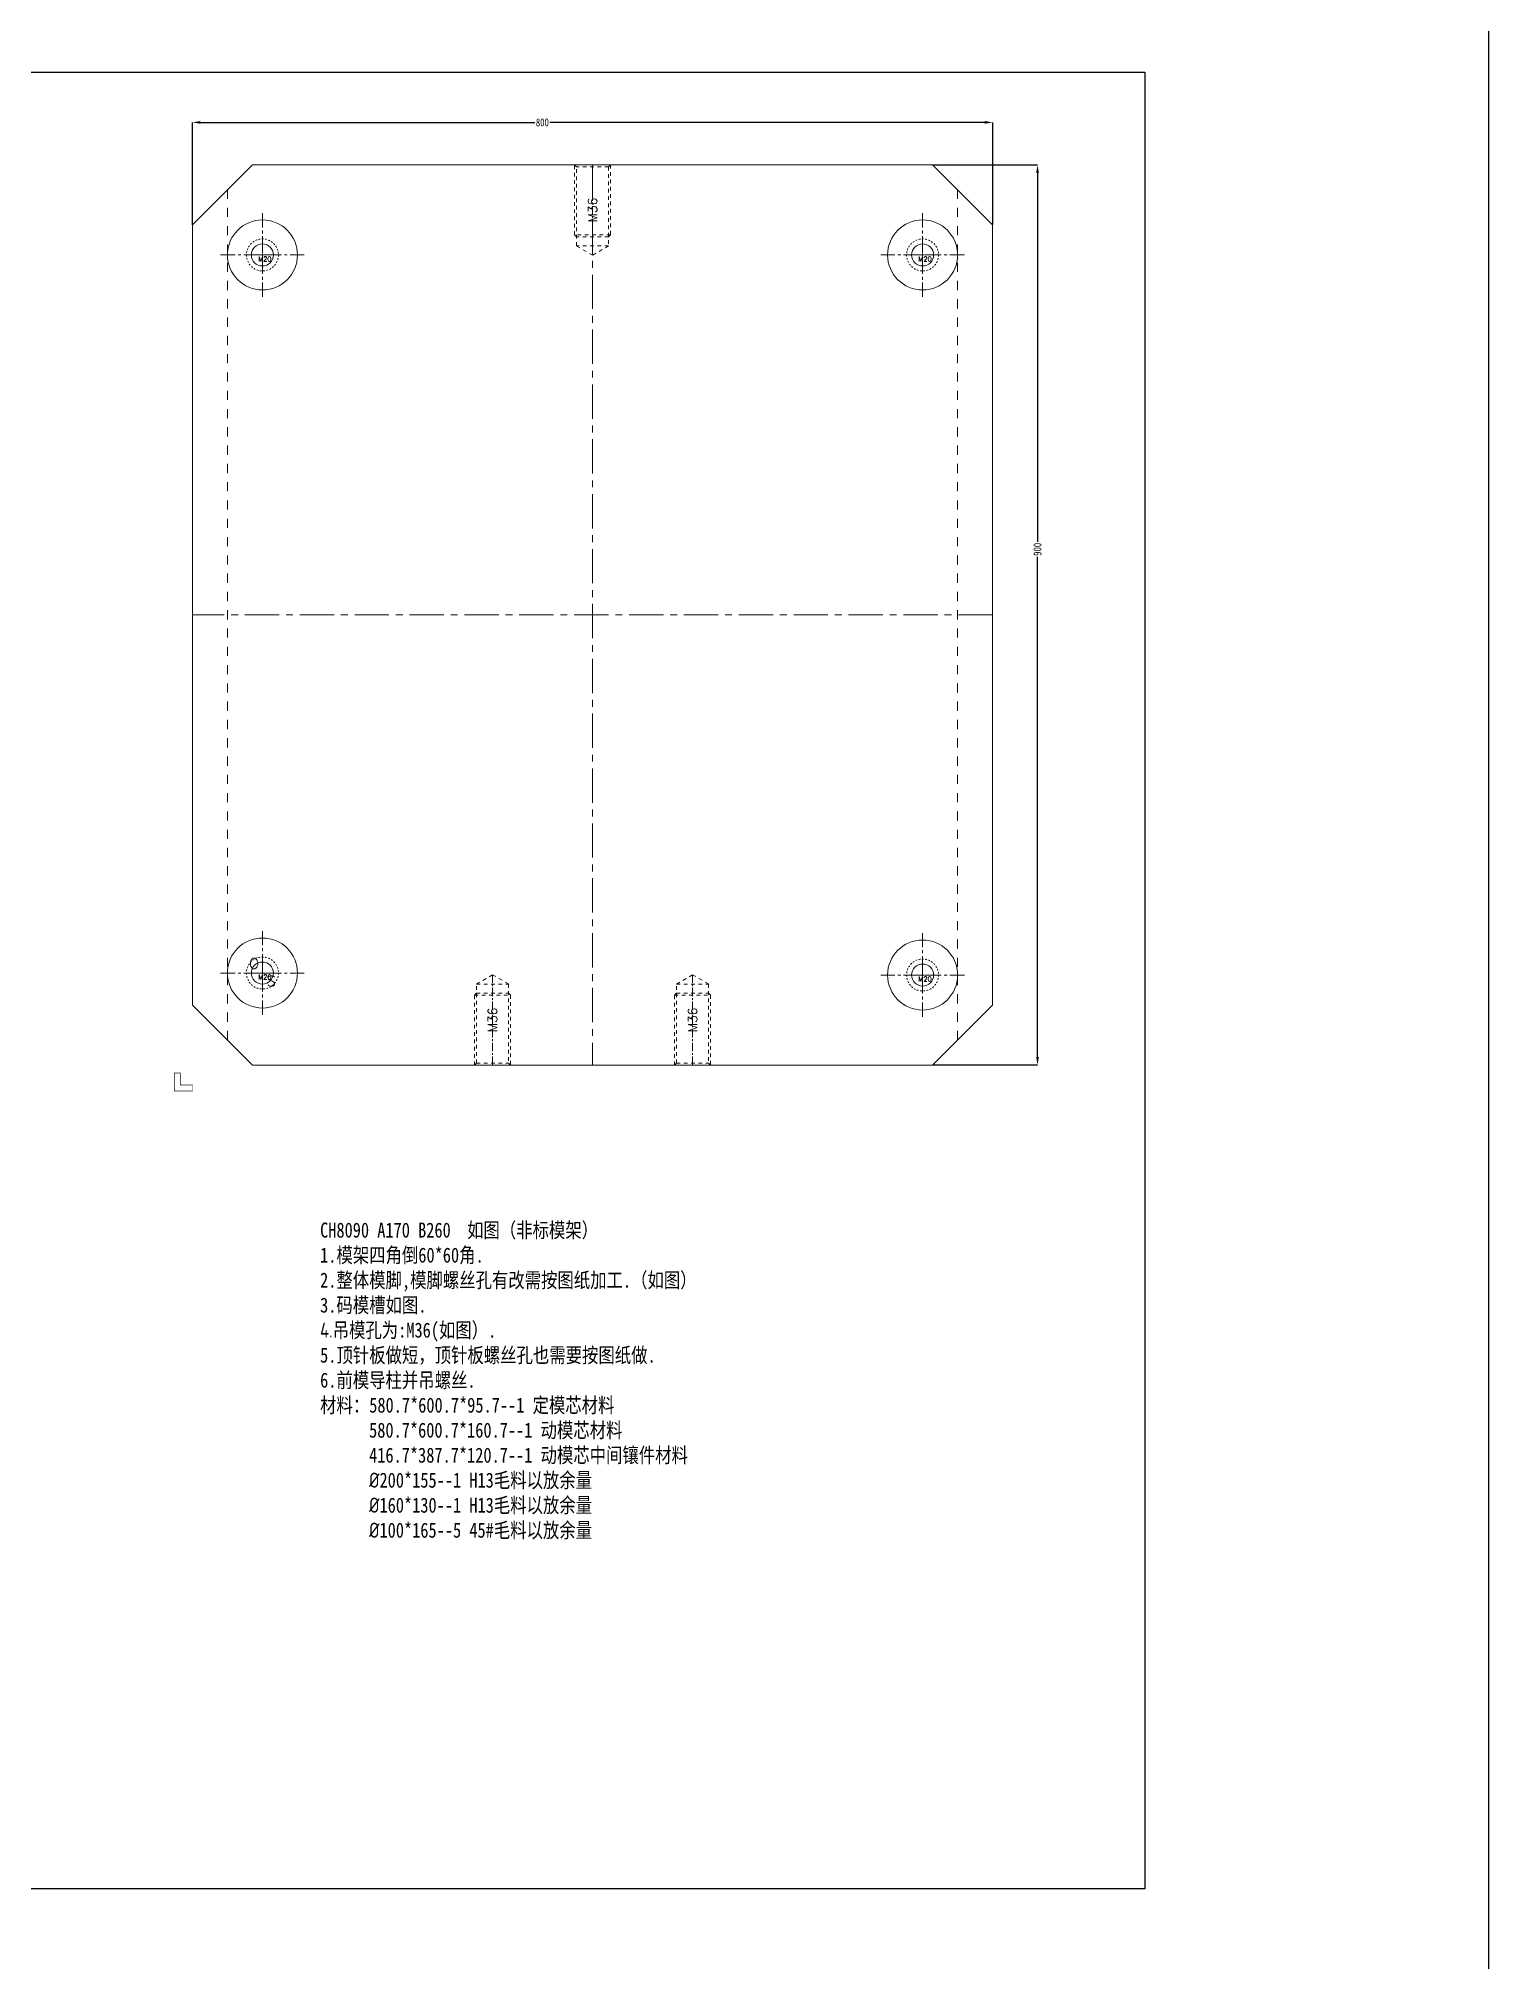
# Model space of a CAD drawing. Header units: millimetres. Extents: x -1265 to 1982, y -12197 to 1934.
# Drawn here: x 532 to 1982, y -2523 to -600 of the extents above; entities that cross this region are included whole.
import ezdxf
from ezdxf.enums import TextEntityAlignment as Align

# ---------------------------------------------------------------- set-up
doc = ezdxf.new("R2010")
doc.units = ezdxf.units.MM
doc.header["$LTSCALE"] = 16.335
doc.header["$PDMODE"] = 3
doc.header["$PDSIZE"] = 0.3125
doc.linetypes.add('CENTER', pattern=[0.6, 0.375, -0.075, 0.075, -0.075])
doc.linetypes.add('HIDDEN', pattern=[0.2, 0.1, -0.1])
doc.layers.get('0').update_dxf_attribs({"linetype": 'CONTINUOUS'})
doc.layers.get('Defpoints').update_dxf_attribs({"linetype": 'CONTINUOUS'})
doc.layers.add('moldbase', color=7, linetype='CONTINUOUS', lineweight=20)
doc.layers.add('screw', color=33, linetype='CONTINUOUS', lineweight=13)
doc.styles.add('ROMANC', font='romanc.shx', dxfattribs={"bigfont": 'gbcbig.shx'})
doc.styles.get("Standard").update_dxf_attribs({"font": 'txt', "width": 0.8})
doc.styles.add('TXT', font='txt.shx', dxfattribs={"bigfont": 'gbcbig.shx'})
doc.dimstyles.new('11', dxfattribs={"dimtxt": 8, "dimasz": 8, "dimexe": 0, "dimexo": 0, "dimgap": 0, "dimtad": 0, "dimdsep": 46, "dimtxsty": 'Standard', "dimcen": 0, "dimclrd": 4, "dimclre": 4, "dimclrt": 6, "dimazin": 0, "dimtp": 0.01, "dimtm": 0.01, "dimtfac": 1, "dimtofl": 0, "dimtmove": 0, "dimatfit": 3, "dimfxl": 0, "dimtolj": 1, "dimarcsym": 0})

# ---------------------------------------------------------------- blocks, each defined once
blk = doc.blocks.new('screw_m20_i')
at = {"layer": 'screw', "color": 1, "linetype": 'CENTER', "ltscale": 0.995164}
for p, q in [((-17.6, 0), (17.6, 0)), ((0, -17.6), (0, 17.6))]:
    blk.add_line(p, q, dxfattribs=at)
at = {"layer": 'screw', "color": 8, "linetype": 'HIDDEN', "ltscale": 0.995164}
blk.add_circle((0, 0), 16, dxfattribs=at)
at = {"layer": 'screw', "color": 33}
blk.add_circle((0, 0), 11, dxfattribs=at)
at = {"layer": 'screw', "color": 6, "style": 'TXT'}
blk.add_text('M20', height=4.8, dxfattribs=at).set_placement((-4.16, -6.4))
blk = doc.blocks.new('*D57')
at = {"color": 4, "lineweight": -2}
for p, q in [((686.2, -786.4), (686.2, -683.9)), ((694.2, -683.9), (1028.5, -683.9)), ((1478.2, -683.9), (1043.5, -683.9)), ((1486.2, -786.4), (1486.2, -683.9))]:
    blk.add_line(p, q, dxfattribs=at)
at = {"color": 4}
for points in [[(694.2, -682.5), (694.2, -685.2), (686.2, -683.9)], [(1478.2, -682.5), (1478.2, -685.2), (1486.2, -683.9)]]:
    blk.add_solid(points, dxfattribs=at)
at = {"layer": 'Defpoints', "color": 0}
for p in [(686.2, -683.9), (686.2, -786.4), (1486.2, -786.4)]:
    blk.add_point(p, dxfattribs=at)
at = {"color": 6, "insert": (1036, -683.9), "char_height": 8, "attachment_point": 5}
blk.add_mtext('\\A1;800', dxfattribs=at)
blk = doc.blocks.new('*D58')
at = {"color": 4, "lineweight": -2}
for p, q in [((1426.2, -726.4), (1531, -726.4)), ((1531, -734.4), (1531, -1103.3)), ((1531, -1618.4), (1531, -1118.2)), ((1426.2, -1626.4), (1531, -1626.4))]:
    blk.add_line(p, q, dxfattribs=at)
at = {"color": 4}
for points in [[(1529.7, -734.4), (1532.4, -734.4), (1531, -726.4)], [(1529.7, -1618.4), (1532.4, -1618.4), (1531, -1626.4)]]:
    blk.add_solid(points, dxfattribs=at)
at = {"layer": 'Defpoints', "color": 0}
for p in [(1426.2, -726.4), (1426.2, -1626.4), (1531, -1626.4)]:
    blk.add_point(p, dxfattribs=at)
at = {"color": 6, "insert": (1531, -1110.8), "char_height": 8, "attachment_point": 5, "rotation": 90}
blk.add_mtext('\\A1;900', dxfattribs=at)

msp = doc.modelspace()

# ---------------------------------------------------------------- linework, layer by layer
for points in [[(-1264.956, 1933.526), (1981.912, 1933.526), (1981.912, -12196.608), (-1264.956, -12196.608)], [(-487.536, -633.624), (1638.286, -633.624), (1638.286, -2450.275), (-487.536, -2450.275)]]:
    msp.add_lwpolyline(points, close=True)
at = {"layer": 'moldbase'}
for p, q in [((686.154, -786.434), (746.154, -726.434)), ((1426.154, -726.434), (746.154, -726.434)), ((1426.154, -726.434), (1486.154, -786.434)), ((686.154, -786.434), (686.154, -1566.434)), ((1486.154, -786.434), (1486.154, -1566.434)), ((686.154, -1566.434), (746.154, -1626.434)), ((1486.154, -1566.434), (1426.154, -1626.434)), ((1426.154, -1626.434), (746.154, -1626.434))]:
    msp.add_line(p, q, dxfattribs=at)
at = {"layer": 'moldbase', "color": 1, "linetype": 'CENTER', "ltscale": 5.597796}
for p, q in [((1086.154, -726.434), (1086.154, -1626.434)), ((1486.154, -1176.434), (686.154, -1176.434))]:
    msp.add_line(p, q, dxfattribs=at)
at = {"layer": 'moldbase', "color": 8, "linetype": 'HIDDEN', "ltscale": 5.597796}
for p, q in [((721.154, -1601.434), (721.154, -751.434)), ((1451.154, -1601.434), (1451.154, -751.434))]:
    msp.add_line(p, q, dxfattribs=at)
at = {"layer": 'moldbase', "color": 1, "linetype": 'CENTER', "ltscale": 2.363514}
for p, q in [((756.154, -774.634), (756.154, -858.234)), ((1416.154, -774.634), (1416.154, -858.234)), ((714.354, -816.434), (797.954, -816.434)), ((1457.954, -816.434), (1374.354, -816.434)), ((756.154, -1576.234), (756.154, -1492.634)), ((1416.154, -1578.234), (1416.154, -1494.634)), ((714.354, -1534.434), (797.954, -1534.434)), ((1457.954, -1536.434), (1374.354, -1536.434))]:
    msp.add_line(p, q, dxfattribs=at)
at = {"layer": 'moldbase', "const_width": 0.5}
msp.add_lwpolyline([(686.154, -1646.434), (674.154, -1646.434), (674.154, -1634.434), (668.154, -1634.434), (668.154, -1652.434), (686.154, -1652.434), (686.154, -1646.434)], dxfattribs=at)
at = {"layer": 'moldbase'}
for centre in [(756.154, -816.434), (1416.154, -816.434), (756.154, -1534.434), (1416.154, -1536.434)]:
    msp.add_circle(centre, 35, dxfattribs=at)
at = {"layer": 'screw', "color": 92, "linetype": 'HIDDEN', "ltscale": 2.239118}
for p, q in [((1068.154, -796.434), (1068.154, -726.434)), ((1104.154, -726.434), (1104.154, -796.434)), ((1070.154, -798.434), (1068.154, -796.434)), ((1104.154, -796.434), (1068.154, -796.434)), ((1102.154, -798.434), (1070.154, -798.434)), ((1104.154, -796.434), (1102.154, -798.434)), ((968.154, -1556.434), (970.154, -1554.434)), ((968.154, -1626.434), (968.154, -1556.434)), ((968.154, -1556.434), (1004.154, -1556.434)), ((970.154, -1554.434), (1002.154, -1554.434)), ((1002.154, -1554.434), (1004.154, -1556.434)), ((1004.154, -1556.434), (1004.154, -1626.434)), ((1168.154, -1556.434), (1170.154, -1554.434)), ((1168.154, -1626.434), (1168.154, -1556.434)), ((1168.154, -1556.434), (1204.154, -1556.434)), ((1170.154, -1554.434), (1202.154, -1554.434)), ((1202.154, -1554.434), (1204.154, -1556.434)), ((1204.154, -1556.434), (1204.154, -1626.434))]:
    msp.add_line(p, q, dxfattribs=at)
at = {"layer": 'screw', "color": 8, "linetype": 'HIDDEN', "ltscale": 2.239118}
for p, q in [((1070.154, -728.434), (1068.154, -726.434)), ((1102.154, -728.434), (1070.154, -728.434)), ((1070.154, -807.434), (1070.154, -728.434)), ((1104.154, -726.434), (1102.154, -728.434)), ((1102.154, -728.434), (1102.154, -807.434)), ((1086.154, -816.671), (1070.154, -807.434)), ((1102.154, -807.434), (1070.154, -807.434)), ((1102.154, -807.434), (1086.154, -816.671)), ((970.154, -1545.434), (986.154, -1536.196)), ((986.154, -1536.196), (1002.154, -1545.434)), ((1170.154, -1545.434), (1186.154, -1536.196)), ((1186.154, -1536.196), (1202.154, -1545.434)), ((970.154, -1624.434), (970.154, -1545.434)), ((970.154, -1545.434), (1002.154, -1545.434)), ((1002.154, -1545.434), (1002.154, -1624.434)), ((1170.154, -1624.434), (1170.154, -1545.434)), ((1170.154, -1545.434), (1202.154, -1545.434)), ((1202.154, -1545.434), (1202.154, -1624.434)), ((968.154, -1626.434), (970.154, -1624.434)), ((970.154, -1624.434), (1002.154, -1624.434)), ((1002.154, -1624.434), (1004.154, -1626.434)), ((1168.154, -1626.434), (1170.154, -1624.434)), ((1170.154, -1624.434), (1202.154, -1624.434)), ((1202.154, -1624.434), (1204.154, -1626.434))]:
    msp.add_line(p, q, dxfattribs=at)
at = {"layer": 'screw', "color": 1, "linetype": 'CENTER', "ltscale": 1.399449}
for p, q in [((1086.154, -726.434), (1086.154, -816.671)), ((986.154, -1626.434), (986.154, -1536.196)), ((1186.154, -1626.434), (1186.154, -1536.196))]:
    msp.add_line(p, q, dxfattribs=at)

# ---------------------------------------------------------------- block references
at = {"layer": 'screw'}
for p in [(756.154, -816.434), (1416.154, -816.434), (756.154, -1534.434), (1416.154, -1536.434)]:
    msp.add_blockref('screw_m20_i', p, dxfattribs=at)

# ---------------------------------------------------------------- texts
at = {"insert": (813.801, -1783.982), "char_height": 8, "width": 564.27245, "attachment_point": 1}
msp.add_mtext('{\\fSimSun|b0|i0|c134|p2;\\H1.875x;CH8090 A170 B260  如图（非标模架）  \\C2;\\P\\C1;1.模架四角倒60*60角.\\P2.整体模脚,模脚螺丝孔有改需按图纸加工.（如图）\\P3.码模槽如图.\\P\\fISOCPEUR|b0|i0|c0|p34;4.\\fSimSun|b0|i0|c134|p2;吊模孔为:M36(如图）.\\P5.顶针板做短，顶针板螺丝孔也需要按图纸做.\\P6.前模导柱并吊螺丝.\\P\\C256;材料：580.7*600.7*95.7--1 定模芯材料\\P      580.7*600.7*160.7--1 动模芯材料\\P      416.7*387.7*120.7--1 动模芯中间镶件材料\\P      \\fISOCPEUR|b0|i0|c0|p34;%%C\\fSimSun|b0|i0|c134|p2;200*155--1 H13毛料以放余量  \\P      \\fISOCPEUR|b0|i0|c0|p34;%%C\\fSimSun|b0|i0|c134|p2;160*130--1 H13毛料以放余量\\P      \\fISOCPEUR|b0|i0|c0|p34;%%C\\fSimSun|b0|i0|c134|p2;100*165--5 45#毛料以放余量\\P\\H0.53333x;      }', dxfattribs=at)
at = {"layer": 'moldbase', "style": 'ROMANC'}
for s, p in [('O', (742.839, -1530.108)), ('S', (760.48, -1547.749))]:
    msp.add_text(s, height=10.5, dxfattribs=at).set_placement(p)
at = {"layer": 'screw', "color": 6, "linetype": 'HIDDEN', "ltscale": 2.239118, "style": 'TXT'}
for p in [(1086.154, -771.553), (986.154, -1581.315), (1186.154, -1581.315)]:
    msp.add_text('M36', height=9, rotation=90, dxfattribs=at).set_placement(p, align=Align.MIDDLE)

# ---------------------------------------------------------------- dimensions: what is measured, and where the dimension line sits
dim = msp.add_linear_dim(base=(686.154, -683.867), p1=(1486.154, -786.434), p2=(686.154, -786.434), dimstyle='11')
dim.commit()
dim.dimension.update_dxf_attribs({"geometry": '*D57', "text_midpoint": (1036.01, -683.867), "dimtype": 160})
dim = msp.add_linear_dim(base=(1531.039, -1626.434), p1=(1426.154, -726.434), p2=(1426.154, -1626.434), angle=90, dimstyle='11')
dim.commit()
dim.dimension.update_dxf_attribs({"geometry": '*D58', "text_midpoint": (1531.039, -1110.766), "dimtype": 160})

doc.saveas('drawing.dxf')
